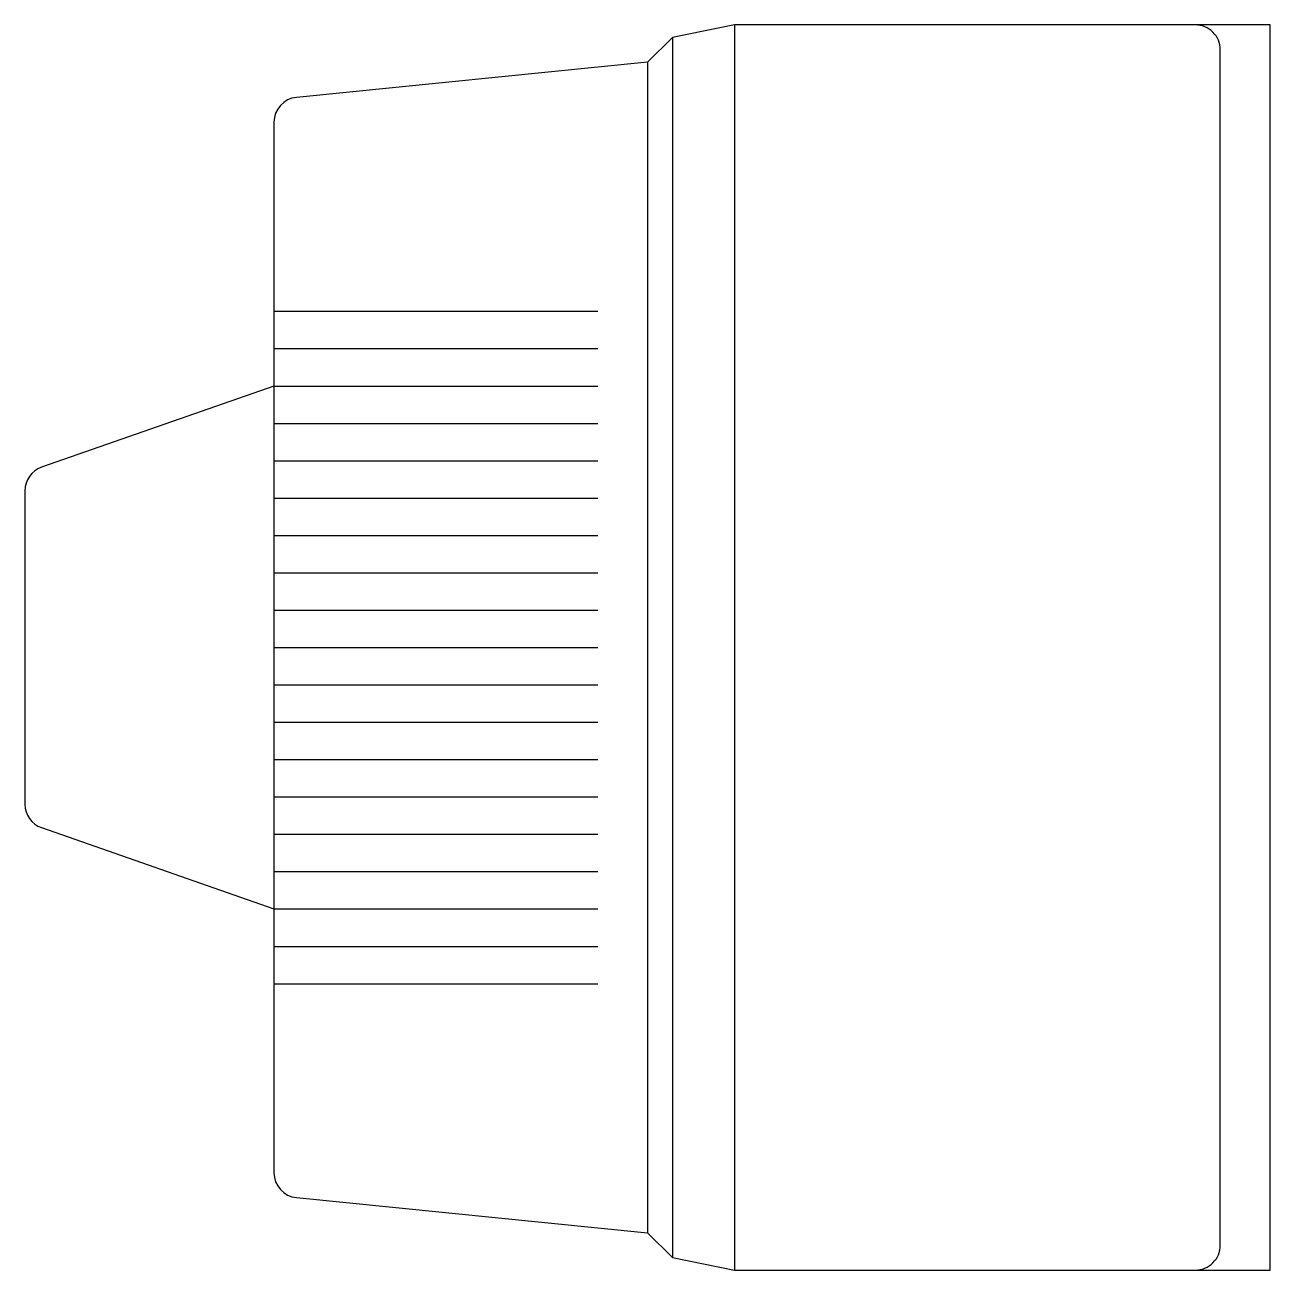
# Model space of a CAD drawing. Header units: millimetres. Extents: x 1289.228 to 1289.728, y 2716.286 to 2716.786.
import ezdxf

# ---------------------------------------------------------------- set-up
doc = ezdxf.new("R2010")
doc.units = ezdxf.units.MM
doc.header["$LTSCALE"] = 10
doc.layers.add('Equipam_audio_vídeo', color=1, linetype='Continuous')

msp = doc.modelspace()

# ---------------------------------------------------------------- linework, layer by layer
at = {"layer": 'Equipam_audio_vídeo'}
for p, q in [((1289.51305, 2716.78578), (1289.51305, 2716.28578)), ((1289.48805, 2716.78078), (1289.48805, 2716.29078)), ((1289.47805, 2716.77078), (1289.47805, 2716.30078)), ((1289.32805, 2716.67078), (1289.45805, 2716.67078)), ((1289.32805, 2716.65578), (1289.45805, 2716.65578)), ((1289.32805, 2716.64078), (1289.45805, 2716.64078)), ((1289.32805, 2716.62578), (1289.45805, 2716.62578)), ((1289.32805, 2716.61078), (1289.45805, 2716.61078)), ((1289.32805, 2716.59578), (1289.45805, 2716.59578)), ((1289.32805, 2716.58078), (1289.45805, 2716.58078)), ((1289.32805, 2716.56578), (1289.45805, 2716.56578)), ((1289.32805, 2716.55078), (1289.45805, 2716.55078)), ((1289.32805, 2716.53578), (1289.45805, 2716.53578)), ((1289.32805, 2716.52078), (1289.45805, 2716.52078)), ((1289.32805, 2716.50578), (1289.45805, 2716.50578)), ((1289.32805, 2716.49078), (1289.45805, 2716.49078)), ((1289.32805, 2716.47578), (1289.45805, 2716.47578)), ((1289.32805, 2716.46078), (1289.45805, 2716.46078)), ((1289.32805, 2716.44578), (1289.45805, 2716.44578)), ((1289.32805, 2716.43078), (1289.45805, 2716.43078)), ((1289.32805, 2716.41578), (1289.45805, 2716.41578)), ((1289.32805, 2716.40078), (1289.45805, 2716.40078))]:
    msp.add_line(p, q, dxfattribs=at)
msp.add_lwpolyline([(1289.69805, 2716.28578, 0.414214), (1289.70805, 2716.29578), (1289.70805, 2716.77578, 0.414214), (1289.69805, 2716.78578), (1289.51305, 2716.78578), (1289.48805, 2716.78078), (1289.47805, 2716.77078), (1289.33706, 2716.75668, 0.385314), (1289.32805, 2716.74673), (1289.32805, 2716.32483, 0.385314), (1289.33706, 2716.31488), (1289.47805, 2716.30078), (1289.48805, 2716.29078), (1289.51305, 2716.28578)], format="xyb", close=True, dxfattribs=at)
msp.add_lwpolyline([(1289.69805, 2716.28578), (1289.72805, 2716.28578), (1289.72805, 2716.78578), (1289.69805, 2716.78578)], dxfattribs=at)
msp.add_lwpolyline([(1289.32805, 2716.64078), (1289.23475, 2716.60813, 0.318708), (1289.22805, 2716.59869), (1289.22805, 2716.47288, 0.318708), (1289.23475, 2716.46344), (1289.32805, 2716.43078)], format="xyb", dxfattribs=at)

doc.saveas('drawing.dxf')
